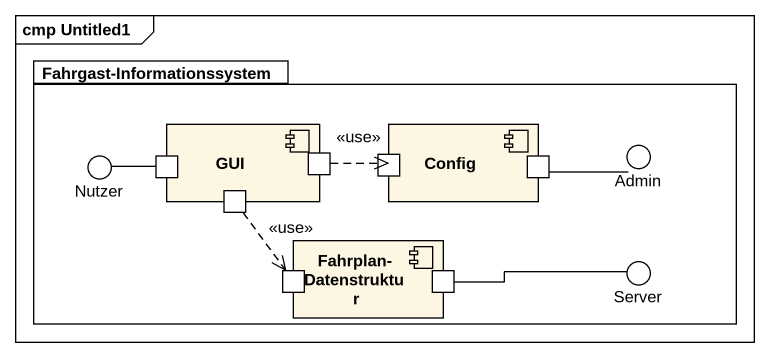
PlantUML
@startuml
mainframe cmp Untitled1
package "Fahrgast-Informationssystem" as Fahrgast_Informationssystem {
  component GUI {
    port " " as port1
    port " " as port2
    port " " as port3
  }
  component Config {
    port " " as port4
    port " " as port5
  }
  component "Fahrplan-Datenstruktur" as Fahrplan_Datenstruktur {
    port " " as port6
    port " " as port7
  }
}
() Nutzer
() Admin
() Server
Fahrgast_Informationssystem -left- Nutzer
Fahrgast_Informationssystem -right- Admin
Fahrgast_Informationssystem -right- Server
Nutzer -right- GUI
port2 ..> port6 : <<use>>
port3 .right.> Config : <<use>>
Admin -left- Config
Server -left- Fahrplan_Datenstruktur
@enduml
